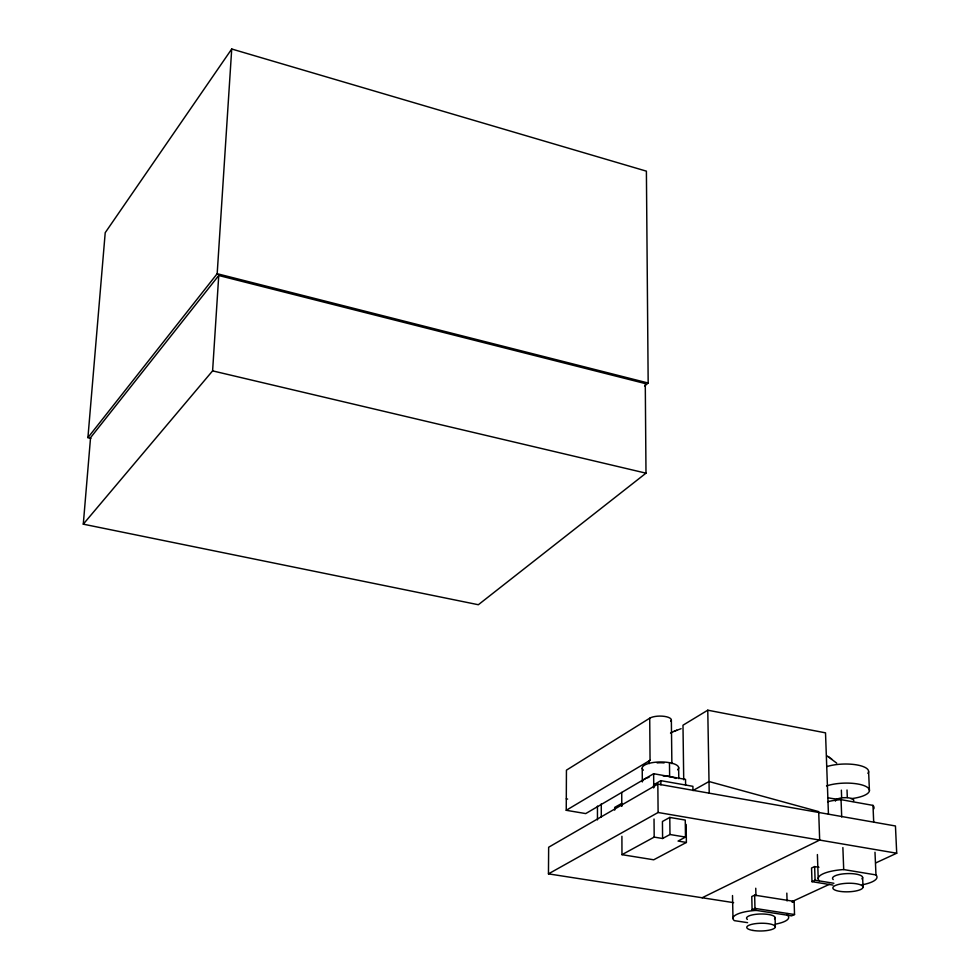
<?xml version="1.0" encoding="UTF-8"?>
<svg xmlns="http://www.w3.org/2000/svg" width="980" height="980" viewBox="0 0 980 980"><rect width="100%" height="100%" fill="white"/><g stroke="black" fill="none" stroke-linecap="round" stroke-linejoin="round"><path stroke-width="1.47" d="M597.457 819.893L597.457 806.124M685.608 785.409L685.522 779.394L653.636 773.722L585.721 813.584L566.244 810.301L566.44 770.158L649.716 718.205A11.576 4.006 -0.5 0 1 664.575 716.405A11.576 4.006 -0.5 0 1 670.724 721.329M733.628 902.654L548.457 873.866L548.653 847.235L657.837 784.11L895.451 825.981L896.712 853.225L876.071 862.768M90.907 438.305L87.918 437.644L217.18 273.714L231.721 49L646.396 171.157L648.172 383.021L644.668 385.973M83.288 524.165L212.599 370.869L218.748 275.503L645.281 383.572L645.992 473.169L478.35 604.734L83.288 524.165L90.552 437.656L218.748 275.503M87.918 437.644L105.215 232.689L231.721 49M828.443 814.172L825.515 732.844L707.768 710.194L682.986 725.212L683.721 779.798M566.244 810.301L650.058 760.308L649.716 718.205M621.786 803.404L614.705 807.385L614.705 810.129M653.599 787.675L653.574 784.87L660.851 780.656L692.909 786.327L692.97 790.517M693.081 790.48L709.018 781.526L818.692 811.611L819.672 840.068L702.121 897.766M548.457 873.866L658.107 812.494L896.712 853.225M686.147 824.425L686.392 842.445L678.062 841.061L685.486 837.092L685.253 820.064L669.781 817.43L662.431 821.497L662.602 838.5L654.187 837.104L621.969 854.67L621.908 836.295M662.602 838.5L669.977 834.507L685.486 837.092M686.392 842.445L653.709 859.791L621.969 854.67M670.504 733.089L674.975 730.933M754.649 895.157L751.783 896.516L752.089 909.746L791.607 915.859L794.523 914.536L794.131 901.38L754.649 895.157L754.967 908.399L752.089 909.746M818.925 867.263L814.625 866.565L811.55 868.023L812.004 881.669L832.988 885.075M812.004 881.669L815.091 880.224L833.919 883.286M792.146 901.563L829.288 884.389M792.195 902.274L794.131 901.38M674.081 731.313L681.1 728.691M675.943 730.541L676.764 730.186M747.593 922.658L734.339 920.637A27.857 7.644 -1 0 1 756.291 910.395M754.967 908.399L794.523 914.536M819.39 880.922A29.4 8.44 -1.6 0 1 843.707 869.566L875.973 874.92L874.993 852.245M827.61 801.738A29.082 9.065 -1.7 0 1 841.048 799.656L872.984 805.389A29.082 9.065 -1.7 0 1 873.768 808.892M212.599 370.869L645.992 473.169M217.18 273.714L648.172 383.021M827.034 755.886L836.7 763.126M828.21 756.597L829.717 757.577M830.905 758.398L831.665 758.924M872.984 805.389L873.695 822.012M868.623 771.652L869.419 790.591M862.633 877.566L863.025 887.194A15.08 4.275 -1.6 0 1 840.289 891.42A15.08 4.275 -1.6 0 1 840.534 883.997A15.08 4.275 -1.6 0 1 863.025 887.194M847.014 789.99L847.308 797.5M841.355 790.137L841.649 797.659M841.048 799.656L841.71 816.989M842.874 847.565L843.707 869.566M817.394 854.548L818.214 878.631M814.625 866.565L815.091 880.224M786.83 893.123L787.063 900.951M787.43 913.568L787.479 915.222A27.857 7.644 -1 0 1 775.315 924.164M775.082 917.611L775.327 926.823M755.752 888.235L755.935 895.683M732.513 895.548L732.991 918.566M707.768 710.194L709.214 793.163M678.638 767.597L678.785 778.647M671.361 720.165L671.876 763.665M669.475 762.685L669.634 776.564M669.781 817.43L669.977 834.507M660.851 780.656L660.9 784.87M657.837 784.11L658.107 812.494M653.636 773.722L653.758 787.7M654.028 819.023L654.187 837.104M642.219 768.149L642.317 781.954M621.737 792.428L621.786 806.16M621.626 803.38L621.626 806.124M601.279 803.857L601.291 817.283M833.245 879.599A15.055 4.324 -1.6 0 1 847.565 873.584A15.055 4.324 -1.6 0 1 861.922 878.864M835.438 801.126A9.212 2.903 -1.8 0 1 845.961 797.671A9.212 2.903 -1.8 0 1 853.066 801.481M875.973 874.92A29.4 8.44 -1.6 0 1 862.094 884.817M826.52 785.948A25.186 8.011 -1.8 0 1 866.014 786.499A25.186 8.011 -1.8 0 1 851.008 798.676M840.423 799.166A25.186 8.011 -1.8 0 1 827.659 797.634M827.157 766.495A25.113 8.159 -1.8 0 1 856.581 764.865A25.113 8.159 -1.8 0 1 867.937 773.404M747.373 919.436A14.271 3.908 -1 0 1 760.37 914.009A14.271 3.908 -1 0 1 774.531 918.774M649.385 763.616A11.65 3.859 -0.5 0 1 650.058 760.308M657.139 762.893A11.662 3.847 -0.5 0 1 664.085 762.918M567.616 799.08A180.969 60.846 -0.5 0 1 566.293 798.823M642.464 781.146A18.253 5.917 -0.5 0 1 649.066 777.263M663.117 775.891A18.253 5.917 -0.5 0 1 675.918 778.463M643.358 770.17A18.216 5.99 -0.5 0 1 660.287 761.962A18.216 5.99 -0.5 0 1 677.621 769.827M752.934 930.437A14.296 3.871 -1 0 0 775.29 927.215A14.296 3.871 -1 0 0 754.918 923.723A14.296 3.871 -1 0 0 752.934 930.437"/></g></svg>
